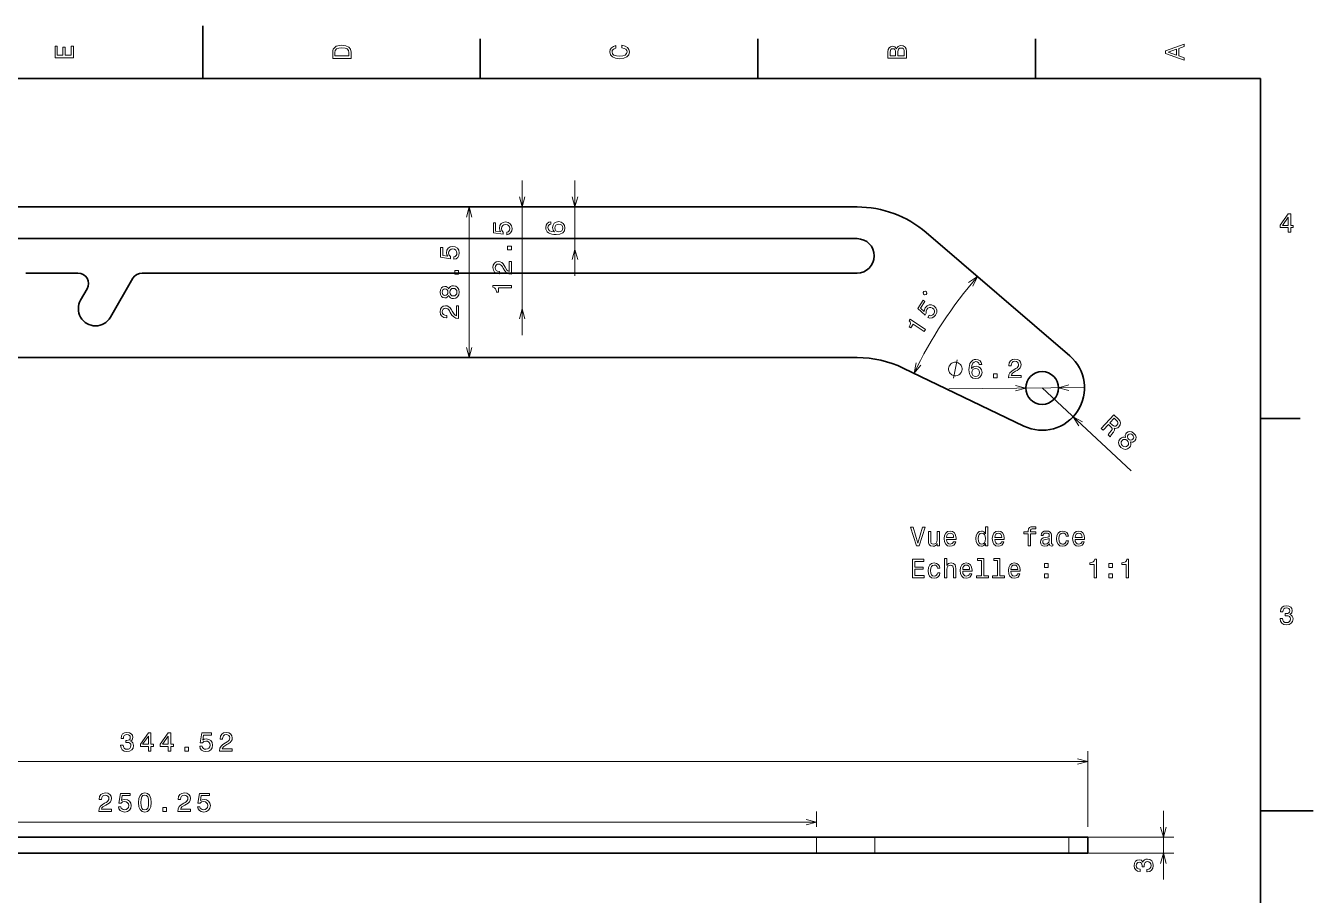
# Model space of a CAD drawing. Extents: x 0 to 420, y 0 to 297.
# Drawn here: x 176.5 to 420, y 132.5 to 297 of the extents above; entities that cross this region are included whole.
import ezdxf

# ---------------------------------------------------------------- set-up
doc = ezdxf.new("R2010")
doc.units = 0

msp = doc.modelspace()

# ---------------------------------------------------------------- linework, layer by layer
at = {"color": 7, "lineweight": 35, "ltscale": 0.25}
for p, q in [((210, 287), (210, 297)), ((410, 148.5), (420, 148.5))]:
    msp.add_line(p, q, dxfattribs=at)
at = {"color": 7, "lineweight": 35, "ltscale": 0.1875}
for p, q in [((262.5, 287), (262.5, 294.5)), ((315, 287), (315, 294.5)), ((367.5, 287), (367.5, 294.5)), ((410, 222.699997), (417.5, 222.699997))]:
    msp.add_line(p, q, dxfattribs=at)
at = {"color": 7, "lineweight": 35}
for p, q in [((410, 287), (10, 287)), ((410, 10), (410, 287)), ((83.520386, 262.720337), (333.765411, 262.720337)), ((333.765411, 256.720337), (108.520386, 256.720337)), ((346.806885, 257.883423), (373.953094, 234.535568)), ((198.541107, 250.220322), (333.736511, 250.220322)), ((333.777039, 234.220322), (77.692627, 234.220322)), ((365.267487, 221.261597), (342.449646, 232.242157)), ((326.039886, 143.479294), (75.794846, 143.479294)), ((373.760162, 143.479294), (337.070923, 143.479294)), ((326.039886, 140.479294), (75.794846, 140.479294)), ((373.760162, 140.479294), (337.070923, 140.479294))]:
    msp.add_line(p, q, dxfattribs=at)
at = {"color": 7, "lineweight": 13}
for p, q in [((270.400269, 238.476227), (270.400269, 267.720337)), ((260.400269, 234.220322), (260.400269, 262.720337)), ((32.823753, 157.795151), (377.347748, 157.795151)), ((75.794846, 146.348907), (326.039886, 146.348907)), ((328.039886, 143.479294), (393.653564, 143.479294)), ((328.039886, 140.479294), (393.653564, 140.479294))]:
    msp.add_line(p, q, dxfattribs=at)
at = {"color": 7, "lineweight": 13, "ltscale": 0.450901}
msp.add_line((280.400269, 249.684296), (280.400269, 267.720337), dxfattribs=at)
at = {"color": 3, "lineweight": 13}
for p, q in [((372.436798, 235.839722), (354.974365, 250.85878)), ((363.465302, 222.128845), (342.710663, 232.116531)), ((351.070465, 228.295837), (376.836121, 228.550323)), ((368.736511, 228.470322), (385.589783, 212.818909))]:
    msp.add_line(p, q, dxfattribs=at)
at = {"color": 7, "lineweight": 35, "ltscale": 0.246891}
msp.add_line((176.541107, 250.220322), (186.416748, 250.220322), dxfattribs=at)
at = {"color": 7, "lineweight": 35, "ltscale": 0.212898}
msp.add_line((192.551086, 241.845322), (196.809052, 249.220322), dxfattribs=at)
at = {"color": 7, "lineweight": 35, "ltscale": 0.061343}
msp.add_line((188.148804, 247.220322), (186.921936, 245.095322), dxfattribs=at)
at = {"color": 7, "lineweight": 13, "ltscale": 0.357896}
msp.add_line((377.347748, 145.479294), (377.347748, 159.795151), dxfattribs=at)
at = {"color": 7, "lineweight": 13, "ltscale": 0.07174}
msp.add_line((326.039886, 145.479294), (326.039886, 148.348907), dxfattribs=at)
at = {"color": 7, "lineweight": 13, "ltscale": 0.325}
msp.add_line((391.653564, 135.479294), (391.653564, 148.479294), dxfattribs=at)
at = {"color": 7, "lineweight": 13, "ltscale": 0.075}
for p, q in [((326.039886, 140.479294), (326.039886, 143.479294)), ((337.070923, 140.479294), (337.070923, 143.479294)), ((373.760162, 140.479294), (373.760162, 143.479294))]:
    msp.add_line(p, q, dxfattribs=at)
at = {"color": 7, "lineweight": 35, "ltscale": 0.275776}
for p, q in [((337.070923, 143.479294), (326.039886, 143.479294)), ((337.070923, 140.479294), (326.039886, 140.479294))]:
    msp.add_line(p, q, dxfattribs=at)
at = {"color": 7, "lineweight": 35, "ltscale": 0.08969}
for p, q in [((377.347748, 143.479294), (373.760162, 143.479294)), ((377.347748, 140.479294), (373.760162, 140.479294))]:
    msp.add_line(p, q, dxfattribs=at)
at = {"color": 7, "lineweight": 35, "ltscale": 0.075}
msp.add_line((377.347748, 140.479294), (377.347748, 143.479294), dxfattribs=at)
at = {"color": 7, "lineweight": 13}
for points in [[(185.583206, 290.940918), (185.583206, 293.159943), (185.159576, 293.159943), (185.159576, 291.404907), (183.974411, 291.404907), (183.974411, 292.968292), (183.555832, 292.968292), (183.555832, 291.404907), (182.506836, 291.404907), (182.506836, 293.119598), (182.083206, 293.119598), (182.083206, 290.940918)], [(234.583206, 291.994965), (234.583206, 290.829987), (238.083206, 290.829987), (238.083206, 291.994965), (237.97226, 292.544678), (237.634354, 292.953186), (237.084641, 293.205353), (236.333206, 293.296112), (235.566635, 293.215424), (235.264038, 293.114563), (235.021973, 292.973358), (234.694153, 292.56485), (234.613464, 292.297546)], [(235.001801, 291.959656), (235.077438, 292.342957), (235.309433, 292.605194), (235.722977, 292.761536), (236.333206, 292.811951), (236.923264, 292.7565), (237.336807, 292.600159), (237.583923, 292.332855), (237.664612, 291.959656), (237.664612, 291.299011), (235.001801, 291.299011)], [(289.282074, 292.817017), (289.705688, 292.716156), (290.008301, 292.549713), (290.194885, 292.317719), (290.255402, 292.04541), (290.164642, 291.71759), (289.892303, 291.460388), (289.448486, 291.28891), (288.833221, 291.233429), (288.222992, 291.28891), (287.774139, 291.455353), (287.501801, 291.712555), (287.405975, 292.04541), (287.456421, 292.287476), (287.597626, 292.494232), (287.824585, 292.65564), (288.137268, 292.766571), (288.137268, 293.245697), (287.658142, 293.094391), (287.295044, 292.832153), (287.068085, 292.47406), (286.987396, 292.04541), (287.113495, 291.510803), (287.466492, 291.102325), (288.046478, 290.840057), (288.833221, 290.749298), (289.619965, 290.840057), (290.199951, 291.102325), (290.558014, 291.510803), (290.679047, 292.04541), (290.583221, 292.514404), (290.315918, 292.89267), (289.877167, 293.159943), (289.282074, 293.301147)], [(341.192017, 292.630402), (340.899506, 292.983429), (340.70282, 293.074219), (340.460754, 293.104462), (340.082489, 293.03891), (339.810181, 292.842224), (339.643738, 292.524506), (339.583221, 292.080688), (339.583221, 290.835022), (343.083221, 290.835022), (343.083221, 292.151306), (343.012604, 292.620331), (342.805847, 292.968292), (342.478027, 293.18515), (342.034241, 293.260803), (341.736694, 293.215424), (341.489563, 293.094391), (341.308014, 292.897705)], [(341.035675, 291.984863), (341.035675, 291.299011), (340.001801, 291.299011), (340.001801, 292.025208), (340.032074, 292.297546), (340.122833, 292.489197), (340.279175, 292.605194), (340.511169, 292.645538), (340.743164, 292.600159), (340.904541, 292.479126), (341.005402, 292.272339)], [(342.664642, 292.095825), (342.664642, 291.299011), (341.45929, 291.299011), (341.45929, 292.050446), (341.494598, 292.368164), (341.600525, 292.595093), (341.782074, 292.731262), (342.044312, 292.776672), (342.321686, 292.731262), (342.513336, 292.605194), (342.629333, 292.393372)], [(395.583221, 290.466858), (395.583221, 290.930847), (394.554413, 291.299011), (394.554413, 292.695984), (395.583221, 293.064117), (395.583221, 293.538177), (392.078186, 292.257202), (392.078186, 291.742798)], [(394.125732, 291.460388), (392.582489, 292), (394.125732, 292.539642)], [(415.277374, 257.966766), (415.731262, 257.966766), (415.731262, 258.834198), (416.23056, 258.834198), (416.23056, 259.237671), (415.731262, 259.237671), (415.731262, 261.391113), (415.272339, 261.391113), (413.739197, 259.278015), (413.739197, 258.834198), (415.277374, 258.834198)], [(414.162842, 259.237671), (415.277374, 260.806091), (415.277374, 259.237671)], [(267.487427, 257.451599), (267.901001, 257.562531), (268.223755, 257.809662), (268.425476, 258.17276), (268.501129, 258.636749), (268.410339, 259.146118), (268.163239, 259.544525), (267.769867, 259.796692), (267.265533, 259.892517), (266.796509, 259.806763), (266.428375, 259.564697), (266.191345, 259.186462), (266.105591, 258.697266), (266.166138, 258.319031), (266.33255, 258.02652), (265.389465, 258.167725), (265.389465, 259.700867), (264.975922, 259.700867), (264.975922, 257.829834), (266.831818, 257.55246), (266.831818, 257.955902), (266.594788, 258.248413), (266.509064, 258.621613), (266.564545, 258.944397), (266.725922, 259.191498), (266.973022, 259.347839), (267.290771, 259.40332), (267.60849, 259.347839), (267.855591, 259.186462), (268.011932, 258.939331), (268.067413, 258.621613), (268.032104, 258.354309), (267.916138, 258.147552), (267.734558, 257.996246), (267.487427, 257.920593)], [(275.843353, 259.912689), (275.434845, 259.816864), (275.132263, 259.594971), (274.940613, 259.252014), (274.875061, 258.808228), (274.910339, 258.510681), (275.006165, 258.253448), (275.162506, 258.02652), (275.384399, 257.834869), (275.661804, 257.683563), (275.999695, 257.572632), (276.398102, 257.502014), (276.846954, 257.481842), (277.56311, 257.562531), (278.08255, 257.809662), (278.395233, 258.208069), (278.501129, 258.752747), (278.410339, 259.241943), (278.17334, 259.615143), (277.80011, 259.857208), (277.32605, 259.942932), (276.846954, 259.857208), (276.47879, 259.625214), (276.246826, 259.267151), (276.166138, 258.823334), (276.266968, 258.344238), (276.554443, 257.986176), (275.999695, 258.061829), (275.601288, 258.223206), (275.364258, 258.470306), (275.283569, 258.813263), (275.323914, 259.06543), (275.42981, 259.25705), (275.606323, 259.383148), (275.843353, 259.4487)], [(277.331116, 259.453735), (277.648834, 259.398285), (277.8909, 259.25705), (278.052277, 259.030121), (278.102722, 258.747681), (278.052277, 258.450134), (277.895935, 258.223206), (277.65387, 258.076935), (277.336151, 258.031555), (277.023468, 258.082001), (276.786438, 258.223206), (276.635132, 258.4552), (276.579651, 258.767883), (276.635132, 259.040192), (276.781403, 259.25705), (277.018433, 259.398285)], [(257.487427, 252.823639), (257.901001, 252.934586), (258.223755, 253.181702), (258.425476, 253.544815), (258.501129, 254.008789), (258.410339, 254.518158), (258.163239, 254.916565), (257.769867, 255.168732), (257.265564, 255.264557), (256.796509, 255.178818), (256.428345, 254.936737), (256.191345, 254.558502), (256.105591, 254.069305), (256.166138, 253.691071), (256.33255, 253.39856), (255.389465, 253.539764), (255.389465, 255.072906), (254.975922, 255.072906), (254.975922, 253.201874), (256.831818, 252.9245), (256.831818, 253.327957), (256.594788, 253.620468), (256.509064, 253.993668), (256.564514, 254.316437), (256.725922, 254.563553), (256.973022, 254.719879), (257.290771, 254.77536), (257.608459, 254.719879), (257.855591, 254.558502), (258.011963, 254.311386), (258.067413, 253.993668), (258.032104, 253.726379), (257.916138, 253.519592), (257.734558, 253.368301), (257.487427, 253.292664)], [(268.400269, 254.618301), (268.400269, 255.31427), (267.648834, 255.31427), (267.648834, 254.618301)], [(268.400269, 249.99971), (268.400269, 252.405334), (267.966553, 252.405334), (267.966553, 250.504028), (267.729523, 250.60994), (267.532837, 250.791504), (267.174774, 251.351303), (267.023468, 251.648849), (266.80661, 251.981705), (266.554443, 252.218735), (266.256897, 252.354904), (265.919006, 252.405334), (265.495361, 252.319595), (265.162537, 252.082565), (264.950684, 251.719452), (264.875061, 251.250427), (264.960785, 250.766281), (265.197815, 250.398132), (265.57605, 250.161102), (266.075348, 250.080414), (266.145935, 250.080414), (266.145935, 250.539337), (266.105591, 250.539337), (265.762665, 250.584732), (265.510498, 250.720886), (265.349121, 250.937759), (265.29364, 251.22522), (265.344055, 251.517731), (265.470154, 251.734589), (265.66684, 251.875793), (265.91394, 251.926224), (266.145935, 251.89093), (266.342621, 251.795105), (266.514099, 251.633728), (266.665405, 251.411819), (266.826782, 251.114258), (267.139465, 250.620026), (267.472321, 250.272049), (267.875763, 250.065277), (268.385132, 249.99971)], [(258.400269, 249.990356), (258.400269, 250.68631), (257.648834, 250.68631), (257.648834, 249.990356)], [(256.514099, 245.976944), (256.655334, 245.719742), (256.85199, 245.543228), (257.099121, 245.432281), (257.396667, 245.396973), (257.84552, 245.477661), (258.193481, 245.709656), (258.415405, 246.087891), (258.501129, 246.60231), (258.415405, 247.111679), (258.193481, 247.489914), (257.84552, 247.721909), (257.396667, 247.807648), (257.099121, 247.767303), (256.85199, 247.661392), (256.655334, 247.479828), (256.514099, 247.227661), (256.393066, 247.429398), (256.226624, 247.570618), (256.024902, 247.656342), (255.777786, 247.6866), (255.419724, 247.605911), (255.132263, 247.394104), (254.945663, 247.051147), (254.875046, 246.60231), (254.945663, 246.148422), (255.132263, 245.805481), (255.419724, 245.588623), (255.777786, 245.51297), (256.024902, 245.538193), (256.226624, 245.623932)], [(255.81813, 245.992081), (255.596237, 246.032425), (255.424759, 246.153458), (255.318863, 246.345108), (255.278503, 246.60231), (255.318863, 246.854462), (255.424759, 247.046112), (255.596237, 247.167145), (255.81813, 247.21254), (256.045074, 247.167145), (256.221588, 247.046112), (256.337585, 246.854462), (256.372894, 246.60231), (256.33255, 246.345108), (256.221588, 246.153458), (256.045074, 246.032425)], [(257.386597, 245.881134), (257.119293, 245.926514), (256.917542, 246.072769), (256.786438, 246.299713), (256.741028, 246.60231), (256.786438, 246.899857), (256.917542, 247.126801), (257.119293, 247.273056), (257.386597, 247.323486), (257.674042, 247.273056), (257.8909, 247.126801), (258.032104, 246.899857), (258.077515, 246.60231), (258.032104, 246.299713), (257.8909, 246.072769), (257.674042, 245.926514)], [(268.400269, 247.403458), (268.400269, 247.862396), (264.875061, 247.862396), (264.875061, 247.519455), (265.182678, 247.42868), (265.389465, 247.247116), (265.510498, 246.969742), (265.550842, 246.586456), (265.908905, 246.586456), (265.908905, 247.403458)], [(258.400269, 241.635742), (258.400269, 244.041351), (257.966553, 244.041351), (257.966553, 242.14006), (257.729523, 242.245972), (257.532837, 242.427521), (257.174744, 242.98732), (257.023468, 243.284882), (256.80661, 243.617722), (256.554443, 243.854767), (256.256897, 243.990921), (255.919006, 244.041351), (255.495377, 243.955627), (255.162521, 243.718597), (254.950699, 243.355484), (254.875046, 242.886459), (254.960785, 242.402313), (255.197815, 242.034149), (255.576065, 241.797119), (256.075348, 241.716431), (256.145935, 241.716431), (256.145935, 242.175369), (256.105591, 242.175369), (255.762665, 242.220749), (255.510498, 242.356918), (255.349121, 242.573776), (255.29364, 242.861237), (255.34407, 243.153748), (255.470154, 243.370605), (255.66684, 243.51181), (255.913956, 243.562256), (256.145935, 243.526947), (256.342651, 243.431122), (256.514099, 243.269745), (256.665405, 243.047836), (256.826782, 242.75029), (257.139465, 242.256058), (257.472321, 241.908081), (257.875793, 241.701294), (258.385132, 241.635742)], [(346.13205, 202.118744), (345.254517, 199.138184), (344.351776, 202.118744), (343.872681, 202.118744), (345.00235, 198.613693), (345.506683, 198.613693), (346.611145, 202.118744)], [(358.018921, 199.032288), (358.018921, 198.613693), (358.462738, 198.613693), (358.462738, 202.234726), (358.023987, 202.234726), (358.023987, 200.908356), (357.686066, 201.291641), (357.479309, 201.382431), (357.242279, 201.417725), (356.813599, 201.316864), (356.480743, 201.034439), (356.263885, 200.580551), (356.188232, 199.970322), (356.263885, 199.360092), (356.480743, 198.901154), (356.813599, 198.613693), (357.242279, 198.517868), (357.479309, 198.553177), (357.691132, 198.643951)], [(366.078003, 200.85289), (366.078003, 198.613693), (366.52182, 198.613693), (366.52182, 200.85289), (367.530457, 200.85289), (367.530457, 201.231125), (366.52182, 201.231125), (366.52182, 201.397552), (366.557129, 201.599289), (366.673126, 201.735458), (366.869812, 201.816147), (367.152222, 201.846405), (367.530457, 201.826233), (367.530457, 202.209518), (367.051361, 202.234726), (366.617645, 202.189346), (366.315033, 202.053177), (366.133484, 201.816147), (366.078003, 201.478241), (366.078003, 201.231125), (365.266052, 201.231125), (365.266052, 200.85289)], [(349.334503, 201.321899), (348.890686, 201.321899), (348.890686, 199.758499), (348.840271, 199.395401), (348.694, 199.133148), (348.467072, 198.971756), (348.169495, 198.921326), (347.932465, 198.96167), (347.781189, 199.082718), (347.695435, 199.28949), (347.675262, 199.581985), (347.675262, 201.321899), (347.231476, 201.321899), (347.231476, 199.541641), (347.246613, 199.183578), (347.342407, 198.886032), (347.634918, 198.613693), (348.103943, 198.517868), (348.35611, 198.553177), (348.572968, 198.643951), (348.759552, 198.800293), (348.910858, 199.027237), (348.910858, 198.613693), (349.334503, 198.613693)], [(350.670959, 199.839203), (352.446167, 199.839203), (352.451202, 200.045975), (352.370514, 200.625946), (352.148621, 201.059662), (351.795593, 201.321899), (351.326569, 201.417725), (350.867645, 201.316864), (350.514618, 201.034439), (350.287659, 200.575516), (350.20697, 199.970322), (350.282623, 199.350006), (350.509552, 198.896118), (350.857544, 198.613693), (351.311432, 198.517868), (351.704803, 198.583435), (352.027588, 198.754898), (352.264618, 199.027237), (352.400787, 199.39035), (351.962006, 199.39035), (351.871246, 199.188614), (351.740112, 199.037323), (351.366913, 198.91629), (351.079437, 198.971756), (350.862579, 199.14827), (350.721375, 199.435745), (350.670959, 199.824066)], [(350.670959, 200.212402), (350.72644, 200.560379), (350.862579, 200.817581), (351.069366, 200.973923), (351.341705, 201.029404), (351.608978, 200.973923), (351.815765, 200.817581), (351.941833, 200.560379), (351.987244, 200.212402)], [(357.317932, 201.019318), (357.610443, 200.9487), (357.832336, 200.752014), (357.96347, 200.42421), (358.013885, 199.970322), (357.96347, 199.511383), (357.832336, 199.183578), (357.610443, 198.981842), (357.317932, 198.91629), (357.040558, 198.981842), (356.828735, 199.183578), (356.687531, 199.516434), (356.64212, 199.970322), (356.687531, 200.419174), (356.828735, 200.746979), (357.040558, 200.9487)], [(359.779022, 199.839203), (361.55423, 199.839203), (361.559265, 200.045975), (361.478577, 200.625946), (361.256683, 201.059662), (360.903656, 201.321899), (360.434631, 201.417725), (359.975708, 201.316864), (359.622681, 201.034439), (359.395721, 200.575516), (359.315033, 199.970322), (359.390686, 199.350006), (359.617645, 198.896118), (359.965607, 198.613693), (360.419495, 198.517868), (360.812866, 198.583435), (361.135651, 198.754898), (361.372681, 199.027237), (361.50885, 199.39035), (361.070099, 199.39035), (360.979309, 199.188614), (360.848175, 199.037323), (360.474976, 198.91629), (360.187531, 198.971756), (359.970673, 199.14827), (359.829437, 199.435745), (359.779022, 199.824066)], [(359.779022, 200.212402), (359.834503, 200.560379), (359.970673, 200.817581), (360.177429, 200.973923), (360.449768, 201.029404), (360.717072, 200.973923), (360.923828, 200.817581), (361.049927, 200.560379), (361.095306, 200.212402)], [(370.107544, 198.966721), (370.107544, 198.951584), (370.132751, 198.780121), (370.208405, 198.659088), (370.526123, 198.563263), (370.773254, 198.603607), (370.773254, 198.946548), (370.667358, 198.931412), (370.526123, 198.996979), (370.500916, 199.198715), (370.500916, 200.600723), (370.440399, 200.958801), (370.263885, 201.210953), (369.956238, 201.362259), (369.522522, 201.417725), (369.098907, 201.357208), (368.786224, 201.185745), (368.589539, 200.918442), (368.523987, 200.56543), (368.523987, 200.535156), (368.922394, 200.535156), (368.957703, 200.746979), (369.068634, 200.89827), (369.250214, 200.989059), (369.507416, 201.024353), (369.754517, 200.999146), (369.93103, 200.923492), (370.036957, 200.792374), (370.072235, 200.610809), (370.052063, 200.399002), (369.971375, 200.293091), (369.769653, 200.242661), (369.391418, 200.202316), (368.957703, 200.111526), (368.650055, 199.95015), (368.468506, 199.697983), (368.413025, 199.324783), (368.46347, 198.991928), (368.619812, 198.744812), (368.871948, 198.58847), (369.21994, 198.533005), (369.688965, 198.638916)], [(370.057129, 199.561813), (369.996613, 199.299576), (369.835205, 199.097839), (369.59314, 198.966721), (369.295593, 198.921326), (369.103943, 198.946548), (368.967773, 199.027237), (368.88205, 199.168442), (368.856842, 199.365128), (368.877014, 199.541641), (368.957703, 199.667725), (369.280457, 199.808945), (369.688965, 199.869461), (370.057129, 199.990494)], [(373.259552, 200.42421), (373.698334, 200.42421), (373.607544, 200.827667), (373.390686, 201.145401), (373.052795, 201.342087), (372.614044, 201.417725), (372.129883, 201.316864), (371.761719, 201.034439), (371.529724, 200.575516), (371.449036, 199.960236), (371.524689, 199.350006), (371.751648, 198.896118), (372.109711, 198.613693), (372.598907, 198.517868), (373.032623, 198.593521), (373.370514, 198.805328), (373.602509, 199.138184), (373.703369, 199.581985), (373.279724, 199.581985), (373.204102, 199.299576), (373.062866, 199.087753), (372.861145, 198.956635), (372.614044, 198.91629), (372.306396, 198.981842), (372.084503, 199.183578), (371.948334, 199.511383), (371.902924, 199.975372), (371.948334, 200.42926), (372.089539, 200.757065), (372.316467, 200.958801), (372.614044, 201.029404), (372.876282, 200.984009), (373.072968, 200.868011), (373.204102, 200.676376)], [(374.959137, 199.839203), (376.734344, 199.839203), (376.73938, 200.045975), (376.658691, 200.625946), (376.436798, 201.059662), (376.083771, 201.321899), (375.614746, 201.417725), (375.155823, 201.316864), (374.802795, 201.034439), (374.575836, 200.575516), (374.495148, 199.970322), (374.570801, 199.350006), (374.79776, 198.896118), (375.145721, 198.613693), (375.599609, 198.517868), (375.992981, 198.583435), (376.315765, 198.754898), (376.552795, 199.027237), (376.688965, 199.39035), (376.250183, 199.39035), (376.159424, 199.188614), (376.02829, 199.037323), (375.65509, 198.91629), (375.367645, 198.971756), (375.150787, 199.14827), (375.009552, 199.435745), (374.959137, 199.824066)], [(374.959137, 200.212402), (375.014618, 200.560379), (375.150787, 200.817581), (375.357544, 200.973923), (375.629883, 201.029404), (375.897186, 200.973923), (376.103943, 200.817581), (376.230042, 200.560379), (376.275421, 200.212402)], [(344.195435, 192.566864), (346.414459, 192.566864), (346.414459, 192.990494), (344.659424, 192.990494), (344.659424, 194.175659), (346.222809, 194.175659), (346.222809, 194.594238), (344.659424, 194.594238), (344.659424, 195.643234), (346.374115, 195.643234), (346.374115, 196.066864), (344.195435, 196.066864)], [(348.971375, 194.37738), (349.410156, 194.37738), (349.319366, 194.780838), (349.102509, 195.098572), (348.764618, 195.295258), (348.325836, 195.370895), (347.841705, 195.270035), (347.473541, 194.98761), (347.241547, 194.528687), (347.160858, 193.913406), (347.236511, 193.303177), (347.46347, 192.849289), (347.821533, 192.566864), (348.31073, 192.471039), (348.744446, 192.546692), (349.082336, 192.758499), (349.314331, 193.091354), (349.415192, 193.535156), (348.991547, 193.535156), (348.915894, 193.252747), (348.774689, 193.040924), (348.572968, 192.909805), (348.325836, 192.869461), (348.018219, 192.935013), (347.796295, 193.136749), (347.660156, 193.464554), (347.614746, 193.928528), (347.660156, 194.382431), (347.801361, 194.710236), (348.02829, 194.911972), (348.325836, 194.982574), (348.588104, 194.93718), (348.78479, 194.821182), (348.915894, 194.629547)], [(350.282623, 192.566864), (350.72644, 192.566864), (350.72644, 194.130264), (350.77182, 194.488327), (350.91806, 194.75058), (351.14502, 194.911972), (351.447601, 194.972488), (351.689667, 194.922058), (351.840973, 194.785889), (351.916626, 194.558945), (351.941833, 194.256348), (351.941833, 192.566864), (352.385651, 192.566864), (352.385651, 194.347122), (352.365479, 194.7052), (352.274689, 195.002747), (351.977142, 195.27507), (351.513184, 195.370895), (351.261017, 195.335602), (351.044159, 195.239777), (350.862579, 195.08847), (350.72644, 194.881699), (350.72644, 196.187897), (350.282623, 196.187897)], [(353.70697, 193.792374), (355.482178, 193.792374), (355.487244, 193.999146), (355.406555, 194.579117), (355.184631, 195.012833), (354.831604, 195.27507), (354.362579, 195.370895), (353.903656, 195.270035), (353.550629, 194.98761), (353.3237, 194.528687), (353.242981, 193.923492), (353.318634, 193.303177), (353.545593, 192.849289), (353.893585, 192.566864), (354.347473, 192.471039), (354.740845, 192.536606), (355.063599, 192.708069), (355.300629, 192.980408), (355.436798, 193.343521), (354.998047, 193.343521), (354.907257, 193.141785), (354.776123, 192.990494), (354.402924, 192.869461), (354.115479, 192.924927), (353.898621, 193.10144), (353.757416, 193.388916), (353.70697, 193.777237)], [(353.70697, 194.165573), (353.762451, 194.51355), (353.898621, 194.770752), (354.105377, 194.927094), (354.377716, 194.982574), (354.64502, 194.927094), (354.851776, 194.770752), (354.977875, 194.51355), (355.023254, 194.165573)], [(357.237244, 195.814697), (357.237244, 192.940063), (356.324402, 192.940063), (356.324402, 192.566864), (358.588806, 192.566864), (358.588806, 192.940063), (357.68103, 192.940063), (357.68103, 196.187897), (356.54126, 196.187897), (356.54126, 195.814697)], [(360.273254, 195.814697), (360.273254, 192.940063), (359.360443, 192.940063), (359.360443, 192.566864), (361.624847, 192.566864), (361.624847, 192.940063), (360.717072, 192.940063), (360.717072, 196.187897), (359.577301, 196.187897), (359.577301, 195.814697)], [(362.815033, 193.792374), (364.590271, 193.792374), (364.595306, 193.999146), (364.514618, 194.579117), (364.292694, 195.012833), (363.939697, 195.27507), (363.470673, 195.370895), (363.011719, 195.270035), (362.658691, 194.98761), (362.431763, 194.528687), (362.351074, 193.923492), (362.426727, 193.303177), (362.653656, 192.849289), (363.001648, 192.566864), (363.455536, 192.471039), (363.848907, 192.536606), (364.171661, 192.708069), (364.408691, 192.980408), (364.544861, 193.343521), (364.10611, 193.343521), (364.01532, 193.141785), (363.884216, 192.990494), (363.511017, 192.869461), (363.223541, 192.924927), (363.006683, 193.10144), (362.865479, 193.388916), (362.815033, 193.777237)], [(362.815033, 194.165573), (362.870514, 194.51355), (363.006683, 194.770752), (363.21347, 194.927094), (363.485779, 194.982574), (363.753082, 194.927094), (363.959839, 194.770752), (364.085938, 194.51355), (364.131317, 194.165573)], [(369.194733, 194.523636), (369.890686, 194.523636), (369.890686, 195.27507), (369.194733, 195.27507)], [(378.559998, 192.566864), (379.018921, 192.566864), (379.018921, 196.092087), (378.675995, 196.092087), (378.585205, 195.784439), (378.403656, 195.577667), (378.126282, 195.456635), (377.742981, 195.41629), (377.742981, 195.058212), (378.559998, 195.058212)], [(381.338806, 194.523636), (382.03479, 194.523636), (382.03479, 195.27507), (381.338806, 195.27507)], [(384.63205, 192.566864), (385.090973, 192.566864), (385.090973, 196.092087), (384.748047, 196.092087), (384.657257, 195.784439), (384.475708, 195.577667), (384.198334, 195.456635), (383.815033, 195.41629), (383.815033, 195.058212), (384.63205, 195.058212)], [(369.194733, 192.566864), (369.890686, 192.566864), (369.890686, 193.318298), (369.194733, 193.318298)], [(381.338806, 192.566864), (382.03479, 192.566864), (382.03479, 193.318298), (381.338806, 193.318298)], [(413.729126, 184.866226), (413.729126, 184.830917), (413.809814, 184.346771), (414.046844, 183.983658), (414.420044, 183.751663), (414.914276, 183.665939), (415.438782, 183.751663), (415.832153, 183.973572), (416.08429, 184.326599), (416.175079, 184.780487), (416.134735, 185.078033), (416.023773, 185.320114), (415.842224, 185.506714), (415.600159, 185.642883), (415.927948, 185.915222), (416.043945, 186.348938), (415.968292, 186.74231), (415.751434, 187.039856), (415.398407, 187.226456), (414.914276, 187.292023), (414.460388, 187.211319), (414.112396, 186.989426), (413.885468, 186.636398), (413.809814, 186.167374), (413.809814, 186.13208), (414.258636, 186.13208), (414.299011, 186.454834), (414.430115, 186.686829), (414.641937, 186.828033), (414.939484, 186.878479), (415.201721, 186.83812), (415.393372, 186.732224), (415.509369, 186.560745), (415.554749, 186.328766), (415.509369, 186.081635), (415.388336, 185.915222), (415.176514, 185.814346), (414.889069, 185.784088), (414.692383, 185.789139), (414.692383, 185.390717), (414.939484, 185.400803), (415.257202, 185.355423), (415.494232, 185.234375), (415.635468, 185.037689), (415.685883, 184.780487), (415.630402, 184.487976), (415.484161, 184.271118), (415.252167, 184.134949), (414.944519, 184.089569), (414.626801, 184.139999), (414.394806, 184.29129), (414.248566, 184.533371), (414.193085, 184.866226)], [(194.474792, 160.894577), (194.474792, 160.859268), (194.555481, 160.375122), (194.792511, 160.012009), (195.16571, 159.780029), (195.659958, 159.69429), (196.184448, 159.780029), (196.57782, 160.001923), (196.829987, 160.35495), (196.920761, 160.808838), (196.880417, 161.106384), (196.76947, 161.348465), (196.587906, 161.535065), (196.345825, 161.671234), (196.673645, 161.943573), (196.789642, 162.377289), (196.713989, 162.77066), (196.497131, 163.068207), (196.144104, 163.254807), (195.659958, 163.320374), (195.20607, 163.239685), (194.858078, 163.017776), (194.631134, 162.664749), (194.555481, 162.195724), (194.555481, 162.160431), (195.004333, 162.160431), (195.044678, 162.483185), (195.175797, 162.715179), (195.387619, 162.856384), (195.685165, 162.90683), (195.947418, 162.866486), (196.139053, 162.760574), (196.255051, 162.589096), (196.300446, 162.357117), (196.255051, 162.110001), (196.134018, 161.943573), (195.922195, 161.842697), (195.634735, 161.812439), (195.438049, 161.81749), (195.438049, 161.419067), (195.685165, 161.429153), (196.002899, 161.383774), (196.239929, 161.262726), (196.381134, 161.06604), (196.431564, 160.808838), (196.376099, 160.516327), (196.229843, 160.299469), (195.997849, 160.163315), (195.690216, 160.11792), (195.372482, 160.16835), (195.140503, 160.319641), (194.994247, 160.561722), (194.938766, 160.894577)], [(199.759094, 159.795151), (200.212982, 159.795151), (200.212982, 160.662582), (200.712265, 160.662582), (200.712265, 161.06604), (200.212982, 161.06604), (200.212982, 163.219498), (199.754044, 163.219498), (198.220901, 161.106384), (198.220901, 160.662582), (199.759094, 160.662582)], [(203.495117, 159.795151), (203.949005, 159.795151), (203.949005, 160.662582), (204.448288, 160.662582), (204.448288, 161.06604), (203.949005, 161.06604), (203.949005, 163.219498), (203.490067, 163.219498), (201.956924, 161.106384), (201.956924, 160.662582), (203.495117, 160.662582)], [(209.439056, 160.707977), (209.550003, 160.294434), (209.797134, 159.971664), (210.160248, 159.769928), (210.624222, 159.69429), (211.133591, 159.785065), (211.531998, 160.032181), (211.784164, 160.425552), (211.879974, 160.929871), (211.79425, 161.398895), (211.55217, 161.767059), (211.173935, 162.004089), (210.684738, 162.089813), (210.306488, 162.029297), (210.013992, 161.862885), (210.155197, 162.805954), (211.688339, 162.805954), (211.688339, 163.219498), (209.817307, 163.219498), (209.539917, 161.363602), (209.943375, 161.363602), (210.235886, 161.600632), (210.609085, 161.686371), (210.931854, 161.63089), (211.17897, 161.469498), (211.335312, 161.222382), (211.390793, 160.904663), (211.335312, 160.586945), (211.173935, 160.339813), (210.926819, 160.183487), (210.609085, 160.128006), (210.341797, 160.163315), (210.135025, 160.279297), (209.983734, 160.460861), (209.908081, 160.707977)], [(213.195251, 159.795151), (215.600876, 159.795151), (215.600876, 160.228867), (213.699585, 160.228867), (213.805481, 160.465897), (213.987045, 160.662582), (214.546844, 161.02066), (214.844391, 161.171951), (215.177246, 161.388809), (215.414276, 161.640976), (215.550446, 161.938522), (215.600876, 162.276428), (215.515137, 162.700058), (215.278107, 163.032898), (214.914993, 163.24472), (214.445969, 163.320374), (213.961823, 163.234634), (213.593674, 162.997604), (213.356644, 162.619354), (213.27594, 162.120087), (213.27594, 162.049469), (213.734879, 162.049469), (213.734879, 162.089813), (213.780273, 162.432755), (213.916443, 162.684921), (214.133301, 162.846313), (214.420761, 162.901779), (214.713272, 162.851349), (214.93013, 162.725266), (215.071335, 162.52858), (215.121765, 162.281464), (215.086472, 162.049469), (214.990646, 161.852783), (214.829254, 161.68132), (214.607361, 161.530029), (214.309814, 161.368637), (213.815567, 161.055954), (213.46759, 160.723114), (213.260818, 160.319641), (213.195251, 159.810287)], [(198.644531, 161.06604), (199.759094, 162.634491), (199.759094, 161.06604)], [(202.380554, 161.06604), (203.495117, 162.634491), (203.495117, 161.06604)], [(206.605774, 159.795151), (207.301743, 159.795151), (207.301743, 160.5466), (206.605774, 160.5466)], [(190.346756, 148.348907), (192.75238, 148.348907), (192.75238, 148.782623), (190.851089, 148.782623), (190.956985, 149.019653), (191.13855, 149.216339), (191.698349, 149.574402), (191.995895, 149.725708), (192.328751, 149.942566), (192.565781, 150.194717), (192.70195, 150.492279), (192.75238, 150.83017), (192.666641, 151.253799), (192.429611, 151.586655), (192.066498, 151.798462), (191.597473, 151.874115), (191.113327, 151.788376), (190.745178, 151.551346), (190.508148, 151.173111), (190.427444, 150.673828), (190.427444, 150.603226), (190.886383, 150.603226), (190.886383, 150.64357), (190.931778, 150.986511), (191.067947, 151.238678), (191.284805, 151.400055), (191.572266, 151.455536), (191.864777, 151.40509), (192.081635, 151.279022), (192.222839, 151.082336), (192.27327, 150.835205), (192.237976, 150.603226), (192.142151, 150.40654), (191.980759, 150.235062), (191.758865, 150.083771), (191.461319, 149.922394), (190.967072, 149.609711), (190.619095, 149.276855), (190.412323, 148.873398), (190.346756, 148.364029)], [(194.062607, 149.261719), (194.173553, 148.848175), (194.420685, 148.525421), (194.783798, 148.323685), (195.247772, 148.248032), (195.757141, 148.338821), (196.155548, 148.585938), (196.407715, 148.979309), (196.503525, 149.483627), (196.417801, 149.952652), (196.17572, 150.320801), (195.797485, 150.557831), (195.308289, 150.64357), (194.930038, 150.583054), (194.637543, 150.416626), (194.778748, 151.359711), (196.31189, 151.359711), (196.31189, 151.773254), (194.440857, 151.773254), (194.163467, 149.917343), (194.566925, 149.917343), (194.859436, 150.154373), (195.232635, 150.240112), (195.555405, 150.184631), (195.802521, 150.023254), (195.958862, 149.776138), (196.014343, 149.458405), (195.958862, 149.140686), (195.797485, 148.89357), (195.550369, 148.737228), (195.232635, 148.681747), (194.965347, 148.717056), (194.758575, 148.833054), (194.607285, 149.014603), (194.531631, 149.261719)], [(197.833939, 150.058548), (197.909576, 149.266769), (198.146622, 148.701935), (198.524857, 148.358994), (199.049347, 148.248032), (199.568802, 148.358994), (199.947052, 148.701935), (200.179031, 149.266769), (200.259735, 150.058548), (200.179031, 150.845306), (200.083221, 151.157974), (199.947052, 151.415176), (199.568802, 151.758118), (199.049347, 151.874115), (198.524857, 151.758118), (198.146622, 151.410141), (197.909576, 150.845306)], [(198.318085, 150.058548), (198.358429, 150.668793), (198.484512, 151.107544), (198.711456, 151.364746), (199.049347, 151.455536), (199.382202, 151.364746), (199.609146, 151.107544), (199.735229, 150.668793), (199.775574, 150.058548), (199.735229, 149.443283), (199.609146, 149.004517), (199.382202, 148.747314), (199.049347, 148.661575), (198.711456, 148.747314), (198.484512, 149.004517), (198.358429, 149.443283)], [(205.290848, 148.348907), (207.696472, 148.348907), (207.696472, 148.782623), (205.795181, 148.782623), (205.901077, 149.019653), (206.082642, 149.216339), (206.642441, 149.574402), (206.939987, 149.725708), (207.272842, 149.942566), (207.509872, 150.194717), (207.646042, 150.492279), (207.696472, 150.83017), (207.610733, 151.253799), (207.373703, 151.586655), (207.01059, 151.798462), (206.541565, 151.874115), (206.057419, 151.788376), (205.68927, 151.551346), (205.45224, 151.173111), (205.371536, 150.673828), (205.371536, 150.603226), (205.830475, 150.603226), (205.830475, 150.64357), (205.87587, 150.986511), (206.012039, 151.238678), (206.228897, 151.400055), (206.516357, 151.455536), (206.808868, 151.40509), (207.025726, 151.279022), (207.166931, 151.082336), (207.217361, 150.835205), (207.182068, 150.603226), (207.086243, 150.40654), (206.92485, 150.235062), (206.702957, 150.083771), (206.405411, 149.922394), (205.911163, 149.609711), (205.563187, 149.276855), (205.356415, 148.873398), (205.290848, 148.364029)], [(209.006699, 149.261719), (209.117645, 148.848175), (209.364777, 148.525421), (209.72789, 148.323685), (210.191864, 148.248032), (210.701233, 148.338821), (211.09964, 148.585938), (211.351807, 148.979309), (211.447617, 149.483627), (211.361893, 149.952652), (211.119812, 150.320801), (210.741577, 150.557831), (210.25238, 150.64357), (209.87413, 150.583054), (209.581635, 150.416626), (209.722839, 151.359711), (211.255981, 151.359711), (211.255981, 151.773254), (209.384949, 151.773254), (209.107559, 149.917343), (209.511017, 149.917343), (209.803528, 150.154373), (210.176727, 150.240112), (210.499496, 150.184631), (210.746613, 150.023254), (210.902954, 149.776138), (210.958435, 149.458405), (210.902954, 149.140686), (210.741577, 148.89357), (210.494461, 148.737228), (210.176727, 148.681747), (209.909439, 148.717056), (209.702667, 148.833054), (209.551376, 149.014603), (209.475723, 149.261719)], [(202.437393, 148.348907), (203.133362, 148.348907), (203.133362, 149.100342), (202.437393, 149.100342)], [(388.554138, 136.919693), (388.589447, 136.919693), (389.073608, 137.000381), (389.436707, 137.237411), (389.668701, 137.610611), (389.754425, 138.104843), (389.668701, 138.629349), (389.446777, 139.02272), (389.093781, 139.274872), (388.639862, 139.365662), (388.342316, 139.325302), (388.10025, 139.214355), (387.913666, 139.032806), (387.777496, 138.790726), (387.505157, 139.11853), (387.071442, 139.234528), (386.67807, 139.15889), (386.380524, 138.942017), (386.193909, 138.589005), (386.128357, 138.104843), (386.209045, 137.650955), (386.430939, 137.302979), (386.783966, 137.076035), (387.252991, 137.000381), (387.2883, 137.000381), (387.2883, 137.449234), (386.965515, 137.489578), (386.733521, 137.620697), (386.592316, 137.83252), (386.541901, 138.130066), (386.582245, 138.392319), (386.688141, 138.583954), (386.859619, 138.699951), (387.091614, 138.745331), (387.338715, 138.699951), (387.505157, 138.578918), (387.606018, 138.367096), (387.636261, 138.079636), (387.631226, 137.88295), (388.029633, 137.88295), (388.019562, 138.130066), (388.064941, 138.447784), (388.185974, 138.684814), (388.38266, 138.826035), (388.639862, 138.876465), (388.932373, 138.820984), (389.149231, 138.674728), (389.2854, 138.442749), (389.330811, 138.135101), (389.280365, 137.817383), (389.129059, 137.585388), (388.886993, 137.439148), (388.554138, 137.383667)]]:
    msp.add_lwpolyline(points, close=True, dxfattribs=at)
for points in [[(269.882629, 264.652161), (270.400269, 262.720337), (270.917908, 264.652161)], [(279.882629, 264.652161), (280.400269, 262.720337), (280.917908, 264.652161)], [(260.917908, 260.788483), (260.400269, 262.720337), (259.882629, 260.788483)], [(280.917908, 252.752441), (280.400269, 254.684296), (279.882629, 252.752441)], [(270.917908, 241.544373), (270.400269, 243.476227), (269.882629, 241.544373)], [(259.882629, 236.152176), (260.400269, 234.220322), (260.917908, 236.152176)], [(375.415924, 157.277512), (377.347748, 157.795151), (375.415924, 158.31279)], [(324.108032, 145.831268), (326.039886, 146.348907), (324.108032, 146.866547)], [(391.135925, 145.411148), (391.653564, 143.479294), (392.171204, 145.411148)], [(392.171204, 138.54744), (391.653564, 140.479294), (391.135925, 138.54744)]]:
    msp.add_lwpolyline(points, dxfattribs=at)
at = {"color": 3, "lineweight": 13}
for points in [[(355.623413, 247.752441), (356.490662, 249.554626), (354.838501, 248.427521)], [(351.983978, 230.304962), (352.649384, 233.811707)], [(344.884094, 233.214523), (344.512848, 231.249283), (345.816986, 232.765594)], [(363.710022, 227.903015), (365.636658, 228.439697), (363.699799, 228.938232)], [(373.763, 229.037628), (371.836365, 228.500946), (373.773224, 228.002411)], [(376.366333, 222.091034), (374.598511, 223.026352), (375.661835, 221.332428)]]:
    msp.add_lwpolyline(points, dxfattribs=at)
for points in [[(346.834106, 246.151184), (346.961884, 246.346436), (346.894379, 246.669434), (346.699158, 246.797195), (346.376129, 246.729706), (346.248383, 246.534454), (346.315857, 246.211441), (346.511108, 246.083679)], [(347.099762, 241.832031), (347.506561, 241.698441), (347.911957, 241.7285), (348.279572, 241.921906), (348.596924, 242.268723), (348.799866, 242.744659), (348.811218, 243.213348), (348.620117, 243.63974), (348.25058, 243.996063), (347.811157, 244.181122), (347.370544, 244.18013), (346.965118, 243.993408), (346.625519, 243.631012), (346.469055, 243.281357), (346.448181, 242.945465), (345.736328, 243.580002), (346.575775, 244.862915), (346.229736, 245.08934), (345.205261, 243.523697), (346.606384, 242.275406), (346.827301, 242.613022), (346.789124, 242.987564), (346.921692, 243.346802), (347.144867, 243.586502), (347.415192, 243.704926), (347.707581, 243.700439), (348.003845, 243.572906), (348.239319, 243.352509), (348.357727, 243.082169), (348.353271, 242.78978), (348.225708, 242.49353), (348.049805, 242.2892), (347.839539, 242.179688), (347.604797, 242.152496), (347.356567, 242.224503)], [(346.453125, 239.176605), (346.704407, 239.560638), (343.754547, 241.490814), (343.566772, 241.203857), (343.774506, 240.959442), (343.848114, 240.694305), (343.797516, 240.395935), (343.621429, 240.053116), (343.921051, 239.857056), (344.368378, 240.54071)], [(357.32019, 232.914703), (357.220337, 233.322235), (356.995453, 233.62262), (356.650635, 233.810867), (356.206207, 233.872055), (355.909027, 233.833817), (355.652771, 233.735458), (355.427399, 233.576874), (355.237946, 233.353088), (355.089417, 233.074234), (354.981812, 232.73526), (354.915131, 232.336166), (354.899384, 231.887146), (354.987152, 231.171844), (355.23938, 230.654846), (355.640869, 230.346115), (356.186554, 230.245605), (356.674835, 230.341202), (357.045654, 230.581909), (357.284058, 230.957474), (357.365112, 231.432373), (357.274628, 231.910599), (357.039032, 232.276459), (356.67868, 232.504883), (356.2341, 232.581192), (355.756012, 232.475601), (355.400787, 232.184616), (355.470978, 232.740097), (355.628418, 233.140076), (355.873169, 233.379547), (356.215302, 233.463623), (356.467834, 233.425766), (356.660522, 233.321747), (356.78833, 233.1465), (356.856232, 232.910126)], [(362.376343, 230.407593), (364.78183, 230.431366), (364.777557, 230.865051), (362.876343, 230.846283), (362.979889, 231.084351), (363.159515, 231.282806), (363.715729, 231.646393), (364.01178, 231.800629), (364.342468, 232.020752), (364.576996, 232.275253), (364.710236, 232.574127), (364.757324, 232.912506), (364.667419, 233.335266), (364.427094, 233.665771), (364.06192, 233.873993), (363.592163, 233.944992), (363.108887, 233.854492), (362.743103, 233.613831), (362.509796, 233.233261), (362.434052, 232.733215), (362.434753, 232.662613), (362.893677, 232.667145), (362.89325, 232.707489), (362.935272, 233.050858), (363.068939, 233.304352), (363.28418, 233.467865), (363.571075, 233.526184), (363.864075, 233.478638), (364.082184, 233.354706), (364.225311, 233.159424), (364.278198, 232.912811), (364.245178, 232.680496), (364.151306, 232.482864), (363.991638, 232.309814), (363.77124, 232.156342), (363.475281, 231.99202), (362.984161, 231.674469), (362.639496, 231.338196), (362.436707, 230.932724), (362.37619, 230.422729)], [(353.599976, 232.070999), (353.598816, 232.187668), (353.538177, 232.42041), (353.478119, 232.594833), (353.41864, 232.710907), (353.300232, 232.88475), (353.123535, 233.058014), (352.947388, 233.172943), (352.830139, 233.230133), (352.654572, 233.286728), (352.420685, 233.342758), (352.304016, 233.341599), (352.187347, 233.340454), (351.95462, 233.279816), (351.780182, 233.219757), (351.664124, 233.160278), (351.490265, 233.041885), (351.317017, 232.865158), (351.202087, 232.689026), (351.144897, 232.571777), (351.088287, 232.39621), (351.032257, 232.162323), (351.033417, 232.045654), (351.034576, 231.929001), (351.095215, 231.696243), (351.155273, 231.521835), (351.214752, 231.405746), (351.33313, 231.231903), (351.509857, 231.058655), (351.686005, 230.94371), (351.803223, 230.886536), (351.978821, 230.829926), (352.212708, 230.773911), (352.329376, 230.775055), (352.446014, 230.776215), (352.678772, 230.836853), (352.85318, 230.896912), (352.969269, 230.95639), (353.143097, 231.074783), (353.316376, 231.251495), (353.431305, 231.427643), (353.488495, 231.544876), (353.545074, 231.720444), (353.601105, 231.954346)], [(356.875977, 231.422485), (356.823639, 231.104233), (356.684814, 230.860779), (356.459473, 230.697159), (356.177582, 230.643951), (355.879547, 230.691437), (355.651062, 230.84552), (355.502441, 231.086151), (355.453918, 231.403412), (355.501251, 231.716568), (355.640106, 231.954987), (355.870605, 232.108566), (356.182709, 232.16713), (356.455566, 232.114334), (356.673889, 231.97023), (356.817413, 231.734604)], [(359.52301, 230.379425), (360.218933, 230.386292), (360.211517, 231.137695), (359.515594, 231.130829)], [(379.91153, 220.821686), (380.255188, 220.502518), (381.260742, 221.585281), (381.611816, 221.259247), (381.860199, 221.007935), (381.974731, 220.805191), (381.950195, 220.600876), (381.784668, 220.348526), (381.494263, 219.998779), (381.313965, 219.760162), (381.23819, 219.58963), (381.62619, 219.229279), (381.691406, 219.2995), (381.702515, 219.481903), (381.85141, 219.701523), (382.2099, 220.139435), (382.431915, 220.504501), (382.436157, 220.679504), (382.368347, 220.873276), (382.601959, 220.828384), (382.825531, 220.861633), (383.04306, 220.962463), (383.247131, 221.137726), (383.483673, 221.496185), (383.552063, 221.866272), (383.438568, 222.2332), (383.150604, 222.590118), (382.293243, 223.386322)], [(382.762817, 222.365234), (382.967621, 222.133713), (383.06134, 221.915924), (383.040985, 221.693924), (382.885498, 221.459793), (382.649475, 221.279785), (382.429596, 221.243103), (382.197845, 221.334442), (381.947876, 221.532181), (381.55246, 221.899399), (382.345215, 222.753036)], [(384.518311, 219.117523), (384.233734, 219.189072), (383.970551, 219.16507), (383.7211, 219.059494), (383.492737, 218.865494), (383.246429, 218.481689), (383.179626, 218.068832), (383.305786, 217.648834), (383.624359, 217.235962), (384.055939, 216.952164), (384.4841, 216.857376), (384.8909, 216.954498), (385.259155, 217.225037), (385.432068, 217.470535), (385.522644, 217.723679), (385.523438, 217.991348), (385.434753, 218.266418), (385.664948, 218.217819), (385.881683, 218.243683), (386.081757, 218.33316), (386.272095, 218.493637), (386.456635, 218.810928), (386.49704, 219.16571), (386.372742, 219.535812), (386.091888, 219.892975), (385.711273, 220.150116), (385.332977, 220.24675), (384.978455, 220.183685), (384.679382, 219.972794), (384.529694, 219.774551), (384.455231, 219.56839)], [(385.002991, 219.617203), (385.183563, 219.752335), (385.388916, 219.795624), (385.60141, 219.742813), (385.817352, 219.597351), (385.97467, 219.396194), (386.04303, 219.188171), (386.015015, 218.980164), (385.897278, 218.786682), (385.709595, 218.651276), (385.500793, 218.604294), (385.281433, 218.649719), (385.072632, 218.795441), (384.911621, 219.000031), (384.84668, 219.211746), (384.878113, 219.423447)], [(383.85437, 218.543411), (384.069519, 218.708389), (384.313965, 218.756683), (384.569489, 218.698334), (384.822083, 218.525665), (385.009247, 218.289932), (385.086304, 218.039413), (385.056183, 217.792068), (384.911255, 217.56189), (384.67868, 217.385574), (384.42395, 217.326202), (384.16156, 217.377167), (383.912659, 217.546387), (383.721802, 217.785553), (383.651611, 218.043457), (383.692017, 218.301895)]]:
    msp.add_lwpolyline(points, close=True, dxfattribs=at)
at = {"color": 7, "lineweight": 35}
msp.add_circle((368.736511, 228.470322), 3.1, dxfattribs=at)
for centre, radius, start, end in [((333.765411, 242.720322), 20, 49.301893, 90.000003), ((333.736511, 253.470383), 3.250064, 269.999997, 89.49047), ((186.416748, 248.220322), 2, 329.999999, 90.000003), ((198.541107, 248.220322), 2, 90.000003, 149.999997), ((189.736511, 243.470322), 3.25, 149.999997, 329.999999), ((333.777039, 214.220322), 20, 64.301894, 90.000003), ((368.736511, 228.470322), 8, 244.301896, 49.301893)]:
    msp.add_arc(centre, radius, start, end, dxfattribs=at)
at = {"color": 3, "lineweight": 13}
for centre, radius, start, end in [((420.023224, 194.911652), 83.798813, 139.301899, 154.301896), ((368.736511, 228.470322), 8, 302.793624, 34.977955), ((368.736511, 228.470322), 3.1, 36.965018, 37.530903), ((368.736511, 228.470322), 3.1, 216.96502, 217.530901)]:
    msp.add_arc(centre, radius, start, end, dxfattribs=at)

doc.saveas('drawing.dxf')
